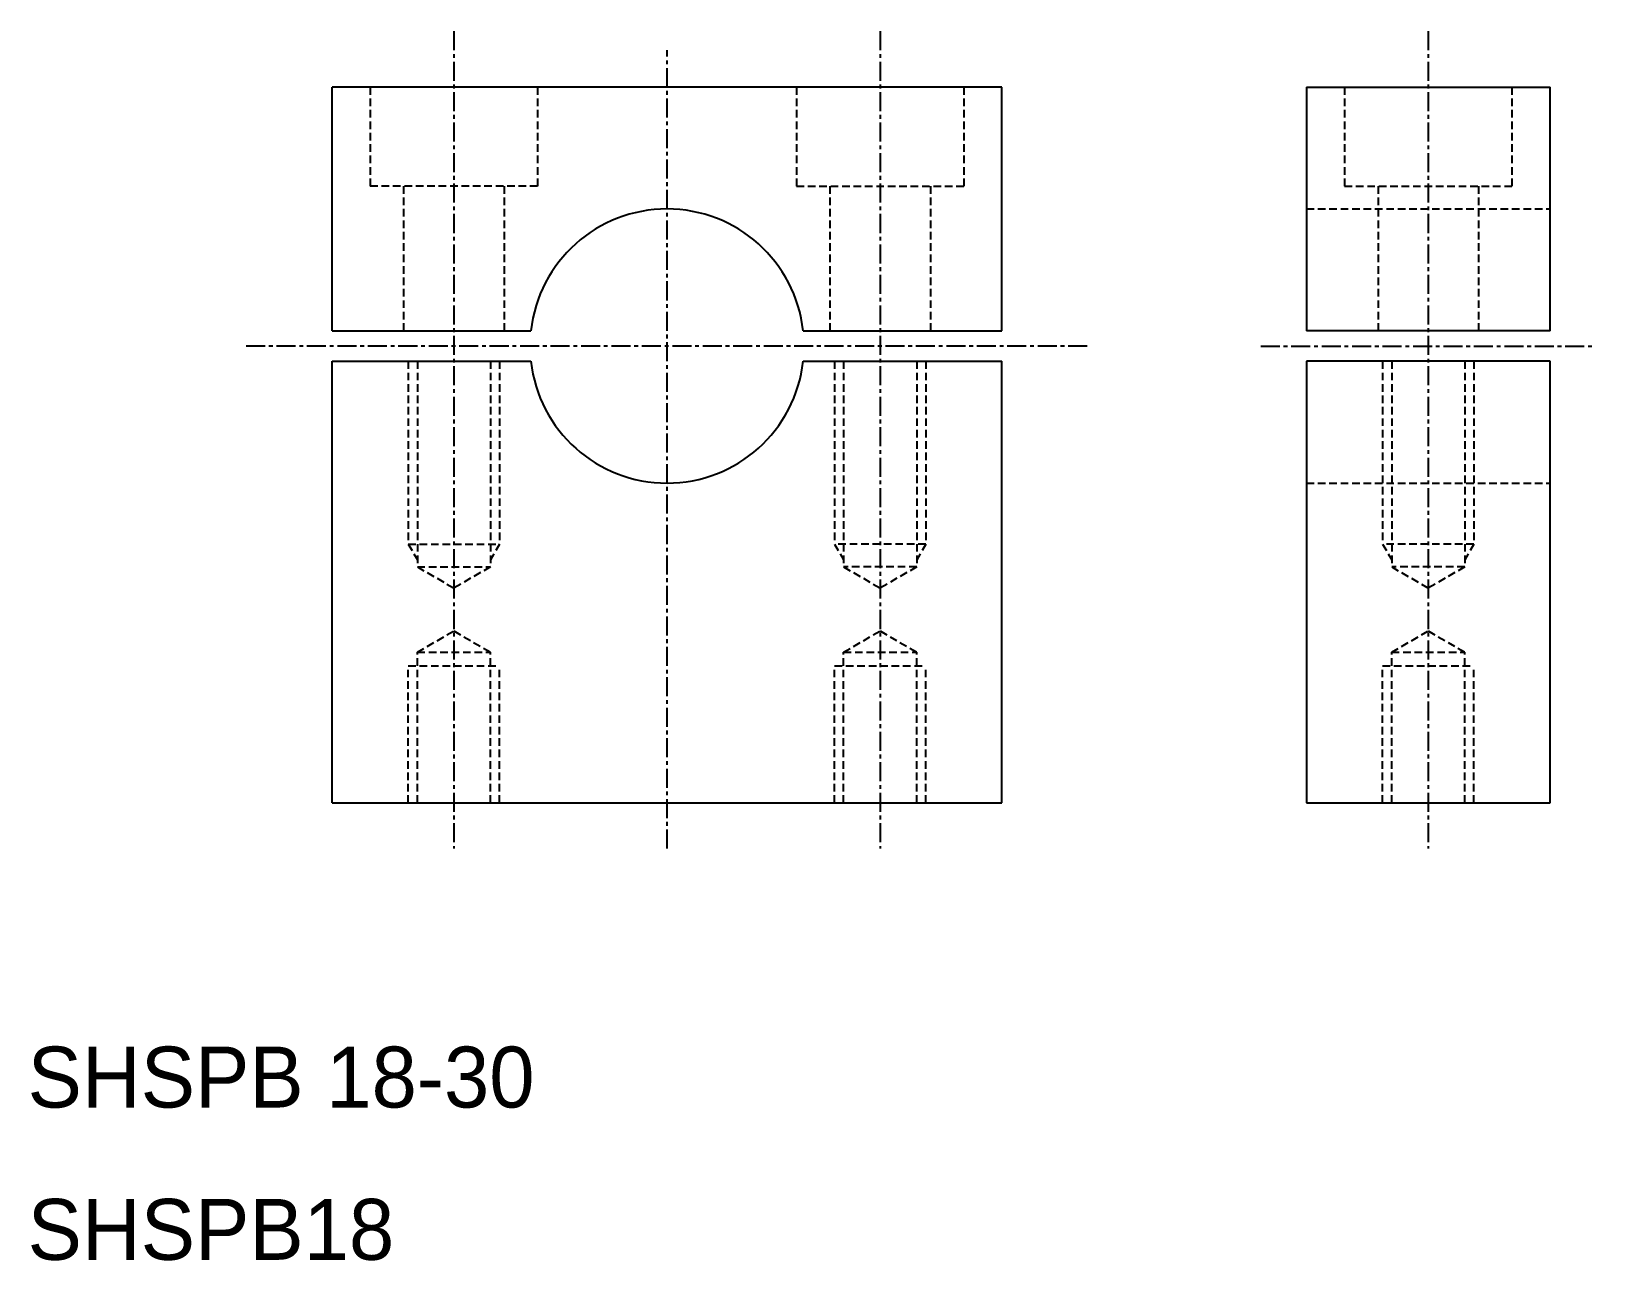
# Model space of a CAD drawing. Extents: x 10 to 113, y 10 to 91.
import ezdxf

# ---------------------------------------------------------------- set-up
doc = ezdxf.new("R2010")
doc.units = 0
doc.linetypes.add('CENTER', pattern=[2, 1.25, -0.25, 0.25, -0.25])
doc.linetypes.add('DASHED', pattern=[0.75, 0.5, -0.25])
doc.layers.get('0').update_dxf_attribs({"linetype": 'CONTINUOUS'})
doc.layers.add('CENTER', color=1, linetype='CENTER')

msp = doc.modelspace()

# ---------------------------------------------------------------- linework, layer by layer
at = {"color": 7, "linetype": 'CONTINUOUS'}
for p, q in [((74, 87), (30, 87)), ((30, 71), (30, 87)), ((74, 71), (74, 87)), ((94, 87), (94, 71)), ((94, 87), (110, 87)), ((110, 71), (110, 87)), ((30, 71), (43.06, 71)), ((60.94, 71), (74, 71)), ((110, 71), (94, 71)), ((30, 40), (30, 69)), ((30, 69), (43.06, 69)), ((60.94, 69), (74, 69)), ((74, 40), (74, 69)), ((110, 69), (94, 69)), ((94, 69), (94, 40)), ((110, 40), (110, 69)), ((30, 40), (74, 40)), ((94, 40), (110, 40))]:
    msp.add_line(p, q, dxfattribs=at)
at = {"color": 3, "linetype": 'DASHED'}
for p, q in [((32.5, 87), (32.5, 80.5)), ((43.5, 87), (43.5, 80.5)), ((60.5, 87), (60.5, 80.5)), ((71.5, 87), (71.5, 80.5)), ((96.5, 87), (96.5, 80.5)), ((107.5, 87), (107.5, 80.5)), ((43.5, 80.5), (32.5, 80.5)), ((34.7, 80.5), (34.7, 71)), ((41.3, 80.5), (41.3, 71)), ((60.5, 80.5), (71.5, 80.5)), ((62.7, 80.5), (62.7, 71)), ((69.3, 80.5), (69.3, 71)), ((96.5, 80.5), (107.5, 80.5)), ((98.7, 80.5), (98.7, 71)), ((105.3, 80.5), (105.3, 71)), ((94, 79), (110, 79)), ((35, 69), (35, 57)), ((35.6, 69), (35.6, 55.5)), ((40.4, 69), (40.4, 55.5)), ((41, 69), (41, 57)), ((63, 69), (63, 57)), ((63.6, 69), (63.6, 55.5)), ((68.4, 69), (68.4, 55.5)), ((69, 69), (69, 57)), ((99, 69), (99, 57)), ((99.6, 69), (99.6, 55.5)), ((104.4, 69), (104.4, 55.5)), ((105, 69), (105, 57)), ((94, 61), (110, 61)), ((35, 57), (35.6, 55.96)), ((35, 57), (41, 57)), ((41, 57), (40.4, 55.96)), ((63, 57), (63.6, 55.96)), ((69, 57), (63, 57)), ((69, 57), (68.4, 55.96)), ((99, 57), (99.6, 55.96)), ((105, 57), (99, 57)), ((105, 57), (104.4, 55.96)), ((35.6, 55.5), (40.4, 55.5)), ((35.6, 55.5), (38, 54.11)), ((40.4, 55.5), (38, 54.11)), ((63.6, 55.5), (66, 54.11)), ((68.4, 55.5), (63.6, 55.5)), ((68.4, 55.5), (66, 54.11)), ((99.6, 55.5), (102, 54.11)), ((104.4, 55.5), (99.6, 55.5)), ((104.4, 55.5), (102, 54.11)), ((35.6, 49.9), (38, 51.29)), ((38, 51.29), (40.4, 49.9)), ((63.6, 49.9), (66, 51.29)), ((66, 51.29), (68.4, 49.9)), ((99.6, 49.9), (102, 51.29)), ((102, 51.29), (104.4, 49.9)), ((35.6, 40), (35.6, 49.9)), ((35.6, 49.9), (40.4, 49.9)), ((40.4, 40), (40.4, 49.9)), ((63.6, 40), (63.6, 49.9)), ((63.6, 49.9), (68.4, 49.9)), ((68.4, 40), (68.4, 49.9)), ((99.6, 40), (99.6, 49.9)), ((99.6, 49.9), (104.4, 49.9)), ((104.4, 40), (104.4, 49.9)), ((35, 40), (35, 49)), ((35, 49), (41, 49)), ((41, 40), (41, 49)), ((63, 40), (63, 49)), ((63, 49), (69, 49)), ((69, 40), (69, 49)), ((99, 40), (99, 49)), ((99, 49), (105, 49)), ((105, 40), (105, 49))]:
    msp.add_line(p, q, dxfattribs=at)
at = {"color": 7, "linetype": 'CONTINUOUS'}
for start, end in [(6.3794, 173.6206), (186.3794, 353.6206)]:
    msp.add_arc((52, 70), 9, start, end, dxfattribs=at)
at = {"layer": 'CENTER', "color": 1, "linetype": 'CENTER'}
for p, q in [((38, 90.67), (38, 37)), ((66, 90.67), (66, 37)), ((102, 90.67), (102, 37)), ((52, 37), (52, 89.43)), ((79.6, 70), (24.23, 70)), ((91, 70), (113, 70))]:
    msp.add_line(p, q, dxfattribs=at)

# ---------------------------------------------------------------- texts
at = {"color": 7, "linetype": 'CONTINUOUS'}
for s, p in [('SHSPB 18-30', (10, 20)), ('SHSPB18', (10, 10))]:
    msp.add_text(s, height=4, dxfattribs=at).set_placement(p)

doc.saveas('drawing.dxf')
